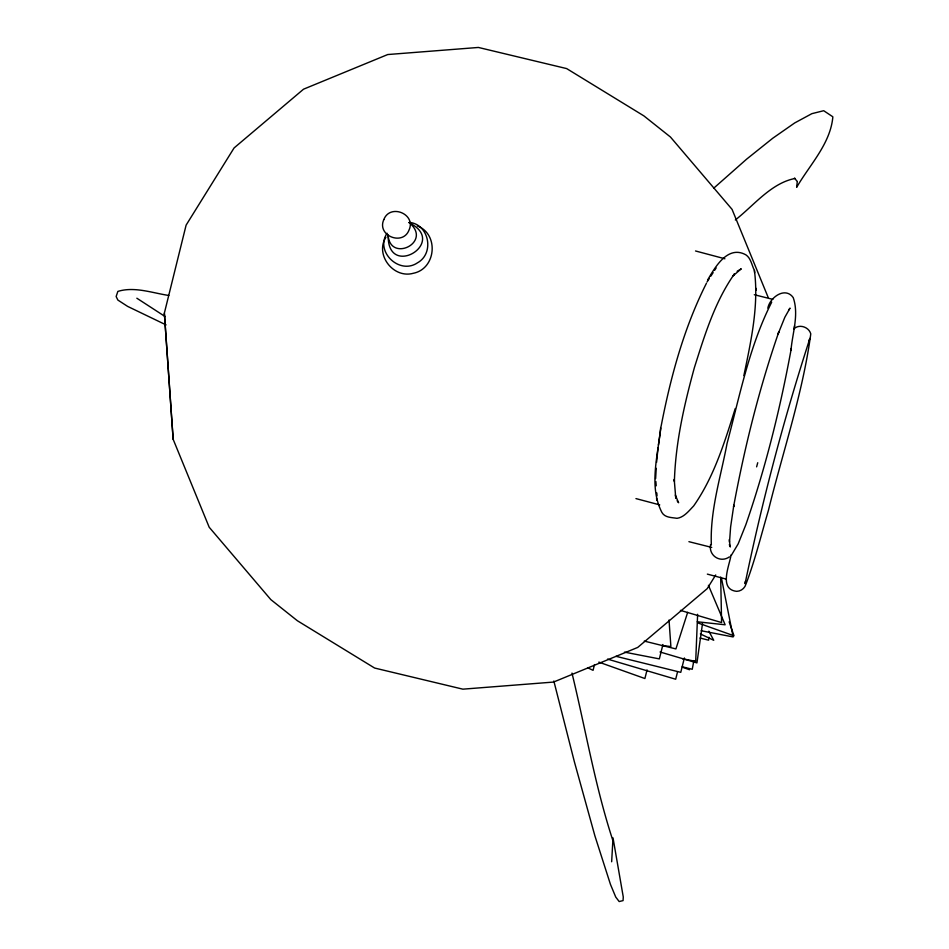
<?xml version="1.0" encoding="UTF-8"?>
<svg xmlns="http://www.w3.org/2000/svg" width="949" height="949" viewBox="0 0 949 949"><rect width="100%" height="100%" fill="white"/><g stroke="black" fill="none" stroke-linecap="round" stroke-linejoin="round"><path stroke-width="1.42" d="M697.622 614.288L695.7 661.346L682.616 658.808M611.654 861.763L613.018 837.908L623.268 896.983L623.066 900.601L619.175 901.55L615.747 897.078L610.444 884.349L594.904 835.879L574.406 761.881L553.836 681.026M655.629 478.64L656.234 468.284M656.578 462.365L658.037 447.821M707.563 280.097C715 267.31 727.729 244.771 745.902 254.854C751.05 258.33 751.75 265.245 754.419 270.465C758.963 305.792 750.991 341.13 743.874 375.579M729.52 542.081L730.611 526.98L733.826 505.153L733.577 506.766C744.502 447.596 759.058 388.971 778.761 332.091L778.121 333.894L784.859 317.227L790.031 308.128L788.595 310.121M731.347 555.319L738.18 543.86L745.831 524.726C765.523 467.845 780.078 409.233 791.003 350.062C792.474 332.862 799.129 314.594 793.222 297.606C785.155 286.218 769.734 297.547 767.836 308.164M797.29 181.33L796.674 187.309C809.687 164.818 830.541 143.69 832.854 116.798L823.696 110.713L811.87 113.666L794.716 122.931L772.747 138.246L746.626 159.147L713.921 188.021M708.95 637.242L708.618 640.172L699.994 638.036M745.404 581.239L745.072 583.706C762.213 500.93 783.827 418.782 809.924 338.366L808.975 340.679M702.521 623.481L696.946 662.9L660.029 651.987M660.706 427.311C658.155 454.974 648.44 486.208 661.904 512.46C664.917 517.786 671.726 517.43 677.005 518.32C684.051 517.359 688.998 510.728 693.636 505.983C714.123 476.801 724.609 442.163 735.261 408.521M658.44 444.962L660.884 427.809M791.003 350.062L791.241 348.449M794.289 327.796L794.586 325.756M693.885 660.575L692.248 669.27L682.189 666.779M661.085 426.386C670.611 377.204 683.79 328.164 706.436 283.276M731.05 554.963C729.567 565.355 718.381 589.4 736.697 591.346C740.932 591.274 744.835 588.261 745.938 584.157C755.107 560.064 761.217 534.928 768.465 510.206C782.866 451.677 802.735 393.562 810.778 333.87C808.916 326.907 798.999 323.609 793.815 329.018M715.712 574.964L707.195 588.653L637.716 647.432L553.528 682.07L462.863 689.164L374.606 668.037L297.381 620.741L270.833 599.614L209.195 527.241L173.157 439.316L164.355 313.158L186.111 225.138L234.071 147.961L303.55 89.182L387.738 54.544L478.403 47.45L566.66 68.589L643.885 115.885L670.433 137L732.07 209.373L768.121 297.31M388.236 235.15C386.848 280.097 449.458 242.042 408.853 222.624M594.501 664.573L593.066 670.326L587.716 667.776M647.052 669.899L644.893 678.535L598.843 662.117M662.948 644.513L659.341 658.891L624.466 652.129M677.491 672.046L675.688 679.235L607.538 659.092M684.371 657.965L680.765 672.343L616.043 656.328M756.614 466.849L757.729 462.732M687.681 612.33L675.913 648.926L644.264 641.097M771.703 302.173C749.283 346.349 739.734 395.875 727.053 443.468C720.754 476.908 709.911 510.657 711.347 544.904M387.062 233.252C374.76 251.509 399.375 275.127 417.453 262.837C434.796 253.3 429.09 224.059 409.221 222.386M385.911 237.25C374.713 254.771 393.467 278.899 413.325 273.276C436.077 268.816 439.209 234.095 417.346 225.957M707.052 281.983L709.33 278.472M710.848 276.135L713.126 272.624M714.633 270.287L716.151 267.95M735.333 219.966C753.897 205.47 771.181 183.027 795.155 178.448M729.413 556.873C720.398 563.303 708.417 555.782 710.564 544.572M737.159 271.284L741.276 268.792L733.138 275.791L734.419 273.929C714.704 301.984 704.621 335.305 694.383 367.654C684.193 404.808 675.498 442.756 674.395 481.416L674.229 479.447L675.771 498.213L675.581 495.936M697.242 621.773L725.143 624.786L708.429 585.308M662.07 645.581L670.884 646.53L669.021 620.029M701.169 630.741L733.15 636.945L721.347 577.55M168.78 295.459C152.148 292.933 134.461 286.301 117.866 291.402L116.146 296.527L117.866 300.062L127.652 306.408L166.063 324.902M754.313 294.724L772.842 299.374M688.915 541.677L711.726 547.407M707.349 574.121L725.878 579.02M695.522 250.975L724.894 258.769M635.949 498.593L659.721 504.892M680.421 610.373L721.596 622.556L720.682 577.075M697.705 622.864L733.992 635.794L729.14 621.832M682.545 667.254L689.52 669.745M700.35 633.92L713.731 640.29L708.867 631.204M136.846 298.211L165.138 316.563M411.178 224.462C430.36 243.3 390.217 262.173 388.141 235.435M794.467 178.104L796.638 180.749M677.147 500.799L678.606 502.745L675.297 495.081M612.864 840.494C595.035 786.057 585.497 728.808 571.986 673.078M729.33 544.667L730.315 546.956L729.2 539.744M754.419 270.465L754.621 272.766M755.879 288.247L756.045 290.228M656.566 498.083L656.767 500.36M655.866 481.499L656.21 485.793M656.803 492.934L657.028 495.793M164.355 313.158L173.157 439.316M383.823 219.599C376.492 235.566 402.851 246.36 409.043 230.026C416.386 214.047 390.027 203.264 383.823 219.599"/></g></svg>
